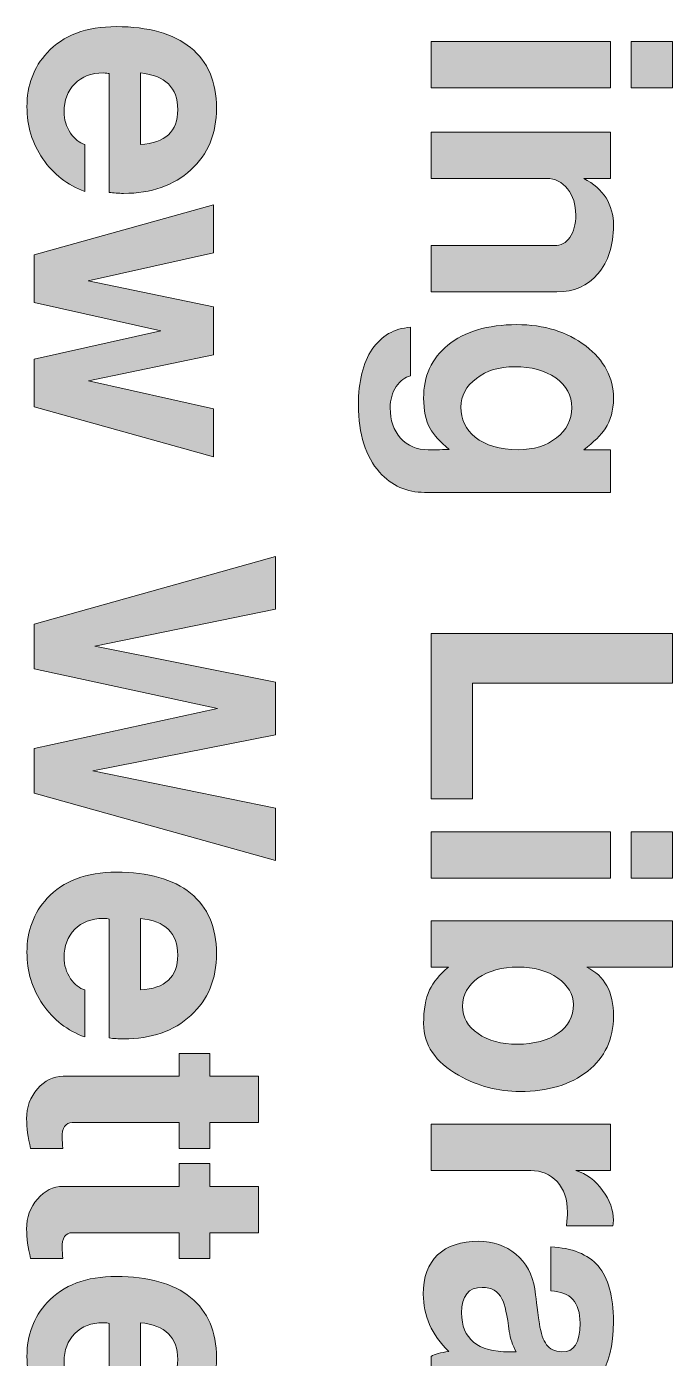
# Model space of a CAD drawing. Header units: inches. Extents: x 0.5 to 38, y -22.4 to -0.5.
# Drawn here: x 1.314 to 1.558, y -21.435 to -20.932 of the extents above; entities that cross this region are included whole.
import ezdxf

# ---------------------------------------------------------------- set-up
doc = ezdxf.new("R2010")
doc.units = ezdxf.units.IN
doc.header["$MEASUREMENT"] = 0
doc.layers.add('Layer 3', color=7, linetype='Continuous')

# ---------------------------------------------------------------- blocks, each defined once
blk = doc.blocks.new('block 6')
at = {"layer": 'Layer 3', "true_color": 0xed1f24}
h = blk.add_hatch(color=240, dxfattribs=at)
h.dxf.hatch_style = 2
edge = h.paths.add_edge_path()
edge.add_spline(control_points=[(1.3502, -20.99466), (1.3482, -20.99466), (1.3464, -20.99453), (1.34482, -20.99428), (1.34482, -20.99428), (1.34482, -20.94941), (1.34482, -20.94941), (1.34432, -20.94925), (1.34353, -20.94916), (1.34245, -20.94916), (1.33803, -20.94916), (1.33447, -20.95052), (1.33176, -20.95323), (1.32905, -20.95597), (1.3277, -20.95951), (1.3277, -20.96389), (1.3277, -20.96678), (1.32853, -20.96947), (1.3302, -20.97195), (1.33178, -20.97418), (1.33357, -20.97559), (1.33557, -20.97616), (1.33557, -20.97616), (1.33557, -20.9939), (1.33557, -20.9939), (1.32899, -20.99156), (1.3237, -20.98747), (1.3197, -20.98159), (1.31569, -20.97572), (1.31369, -20.96916), (1.31369, -20.96191), (1.31369, -20.95383), (1.31624, -20.94702), (1.32132, -20.94153), (1.32741, -20.93495), (1.33611, -20.93165), (1.34745, -20.93165), (1.35961, -20.93165), (1.36896, -20.9343), (1.37551, -20.93959), (1.38205, -20.94488), (1.38532, -20.95249), (1.38532, -20.9624), (1.38532, -20.97207), (1.38209, -20.97987), (1.37564, -20.98579), (1.36917, -20.9917), (1.3607, -20.99466), (1.3502, -20.99466)], knot_values=[0, 0, 0, 0, 1, 1, 1, 2, 2, 2, 3, 3, 3, 4, 4, 4, 5, 5, 5, 6, 6, 6, 7, 7, 7, 8, 8, 8, 9, 9, 9, 10, 10, 10, 11, 11, 11, 12, 12, 12, 13, 13, 13, 14, 14, 14, 15, 15, 15, 16, 16, 16, 16], degree=3, periodic=1)
edge = h.paths.add_edge_path()
edge.add_spline(control_points=[(1.35657, -20.97616), (1.36599, -20.97564), (1.37069, -20.97127), (1.37069, -20.96303), (1.37069, -20.9547), (1.36599, -20.95009), (1.35657, -20.94916), (1.35657, -20.94916), (1.35657, -20.97616), (1.35657, -20.97616)], knot_values=[0, 0, 0, 0, 1, 1, 1, 2, 2, 2, 3, 3, 3, 3], degree=3, periodic=1)
h = blk.add_hatch(color=240, dxfattribs=at)
h.dxf.hatch_style = 2
h.paths.add_polyline_path([(1.46644, -20.95478), (1.46644, -20.93727), (1.53419, -20.93727), (1.53419, -20.95478)])
h.paths.add_polyline_path([(1.54194, -20.95478), (1.54194, -20.93727), (1.55757, -20.93727), (1.55757, -20.95478)])
h = blk.add_hatch(color=240, dxfattribs=at)
h.dxf.hatch_style = 2
edge = h.paths.add_edge_path()
edge.add_spline(control_points=[(1.46644, -21.0319), (1.46644, -21.0319), (1.46644, -21.0144), (1.46644, -21.0144), (1.46644, -21.0144), (1.51295, -21.0144), (1.51295, -21.0144), (1.51544, -21.0144), (1.51742, -21.01336), (1.51888, -21.01128), (1.52034, -21.0092), (1.52107, -21.00636), (1.52107, -21.00278), (1.52107, -20.99886), (1.52003, -20.99559), (1.51794, -20.99297), (1.51586, -20.99034), (1.51324, -20.98903), (1.51007, -20.98903), (1.51007, -20.98903), (1.46644, -20.98903), (1.46644, -20.98903), (1.46644, -20.98903), (1.46644, -20.97153), (1.46644, -20.97153), (1.46644, -20.97153), (1.53419, -20.97153), (1.53419, -20.97153), (1.53419, -20.97153), (1.53419, -20.98903), (1.53419, -20.98903), (1.53419, -20.98903), (1.52407, -20.98903), (1.52407, -20.98903), (1.53157, -20.99295), (1.53532, -20.99886), (1.53532, -21.00678), (1.53532, -21.01436), (1.53336, -21.02045), (1.52945, -21.02504), (1.52553, -21.02961), (1.52036, -21.0319), (1.51394, -21.0319), (1.51394, -21.0319), (1.46644, -21.0319), (1.46644, -21.0319)], knot_values=[0, 0, 0, 0, 1, 1, 1, 2, 2, 2, 3, 3, 3, 4, 4, 4, 5, 5, 5, 6, 6, 6, 7, 7, 7, 8, 8, 8, 9, 9, 9, 10, 10, 10, 11, 11, 11, 12, 12, 12, 13, 13, 13, 14, 14, 14, 15, 15, 15, 15], degree=3, periodic=1)
h = blk.add_hatch(color=240, dxfattribs=at)
h.dxf.hatch_style = 2
h.paths.add_polyline_path([(1.3842, -21.09416), (1.31645, -21.07529), (1.31645, -21.05729), (1.3643, -21.04666), (1.31645, -21.03592), (1.31645, -21.0179), (1.3842, -20.99902), (1.3842, -21.01714), (1.33682, -21.02766), (1.3842, -21.03753), (1.3842, -21.05566), (1.33695, -21.06554), (1.3842, -21.07604)])
h = blk.add_hatch(color=240, dxfattribs=at)
h.dxf.hatch_style = 2
edge = h.paths.add_edge_path()
edge.add_spline(control_points=[(1.46394, -21.10765), (1.45719, -21.10765), (1.45153, -21.10512), (1.44695, -21.10003), (1.44161, -21.0941), (1.43894, -21.08565), (1.43894, -21.07465), (1.43894, -21.06573), (1.44067, -21.05872), (1.44413, -21.05359), (1.44759, -21.04848), (1.45241, -21.04569), (1.45857, -21.04527), (1.45857, -21.04527), (1.45857, -21.06363), (1.45857, -21.06363), (1.45657, -21.06405), (1.4548, -21.06539), (1.45325, -21.06765), (1.45171, -21.06991), (1.45094, -21.07259), (1.45094, -21.07568), (1.45094, -21.08038), (1.45226, -21.0842), (1.45488, -21.08713), (1.45751, -21.09006), (1.46098, -21.09153), (1.46532, -21.09153), (1.46982, -21.09153), (1.47245, -21.09148), (1.47319, -21.0914), (1.46977, -21.08864), (1.4674, -21.08599), (1.46607, -21.0835), (1.4644, -21.08047), (1.46357, -21.07666), (1.46357, -21.07205), (1.46357, -21.06367), (1.46661, -21.05702), (1.4727, -21.05207), (1.47902, -21.04688), (1.48773, -21.04427), (1.49882, -21.04427), (1.50915, -21.04427), (1.51782, -21.04696), (1.52482, -21.05233), (1.53182, -21.05769), (1.53532, -21.0643), (1.53532, -21.07218), (1.53532, -21.07662), (1.53427, -21.08043), (1.53219, -21.0836), (1.53061, -21.08596), (1.5279, -21.0886), (1.52407, -21.09153), (1.52407, -21.09153), (1.53419, -21.09153), (1.53419, -21.09153), (1.53419, -21.09153), (1.53419, -21.10765), (1.53419, -21.10765), (1.53419, -21.10765), (1.46394, -21.10765), (1.46394, -21.10765)], knot_values=[0, 0, 0, 0, 1, 1, 1, 2, 2, 2, 3, 3, 3, 4, 4, 4, 5, 5, 5, 6, 6, 6, 7, 7, 7, 8, 8, 8, 9, 9, 9, 10, 10, 10, 11, 11, 11, 12, 12, 12, 13, 13, 13, 14, 14, 14, 15, 15, 15, 16, 16, 16, 17, 17, 17, 18, 18, 18, 19, 19, 19, 20, 20, 20, 21, 21, 21, 21], degree=3, periodic=1)
edge = h.paths.add_edge_path()
edge.add_spline(control_points=[(1.49932, -21.09153), (1.50515, -21.09153), (1.50998, -21.09003), (1.51382, -21.08702), (1.51765, -21.08404), (1.51957, -21.08024), (1.51957, -21.07566), (1.51957, -21.07099), (1.51755, -21.06723), (1.51351, -21.0644), (1.50946, -21.06158), (1.50428, -21.06015), (1.49795, -21.06015), (1.49219, -21.06015), (1.48738, -21.06163), (1.48351, -21.06459), (1.47963, -21.06755), (1.4777, -21.07115), (1.4777, -21.07541), (1.4777, -21.08008), (1.47949, -21.08386), (1.48307, -21.08678), (1.48699, -21.08995), (1.4924, -21.09153), (1.49932, -21.09153)], knot_values=[0, 0, 0, 0, 1, 1, 1, 2, 2, 2, 3, 3, 3, 4, 4, 4, 5, 5, 5, 6, 6, 6, 7, 7, 7, 8, 8, 8, 8], degree=3, periodic=1)
h = blk.add_hatch(color=240, dxfattribs=at)
h.dxf.hatch_style = 2
h.paths.add_polyline_path([(1.40757, -21.24679), (1.31645, -21.22129), (1.31645, -21.20441), (1.38575, -21.18933), (1.31645, -21.17434), (1.31645, -21.15744), (1.40757, -21.13192), (1.40757, -21.15177), (1.33932, -21.16579), (1.40757, -21.17942), (1.40757, -21.19929), (1.33857, -21.21292), (1.40757, -21.22692)])
h = blk.add_hatch(color=240, dxfattribs=at)
h.dxf.hatch_style = 2
h.paths.add_polyline_path([(1.46644, -21.2234), (1.46644, -21.16102), (1.55757, -21.16102), (1.55757, -21.17977), (1.48207, -21.17977), (1.48207, -21.2234)])
h = blk.add_hatch(color=240, dxfattribs=at)
h.dxf.hatch_style = 2
h.paths.add_polyline_path([(1.46644, -21.2534), (1.46644, -21.23589), (1.53419, -21.23589), (1.53419, -21.2534)])
h.paths.add_polyline_path([(1.54194, -21.2534), (1.54194, -21.23589), (1.55757, -21.23589), (1.55757, -21.2534)])
h = blk.add_hatch(color=240, dxfattribs=at)
h.dxf.hatch_style = 2
edge = h.paths.add_edge_path()
edge.add_spline(control_points=[(1.3502, -21.31415), (1.3482, -21.31415), (1.3464, -21.31405), (1.34482, -21.31379), (1.34482, -21.31379), (1.34482, -21.26891), (1.34482, -21.26891), (1.34432, -21.26874), (1.34353, -21.26866), (1.34245, -21.26866), (1.33803, -21.26866), (1.33447, -21.27002), (1.33176, -21.27275), (1.32905, -21.27547), (1.3277, -21.27903), (1.3277, -21.28339), (1.3277, -21.2863), (1.32853, -21.28898), (1.3302, -21.29145), (1.33178, -21.29367), (1.33357, -21.29508), (1.33557, -21.29565), (1.33557, -21.29565), (1.33557, -21.31341), (1.33557, -21.31341), (1.32899, -21.31108), (1.3237, -21.30697), (1.3197, -21.30111), (1.31569, -21.29522), (1.31369, -21.28866), (1.31369, -21.28141), (1.31369, -21.27333), (1.31624, -21.26653), (1.32132, -21.26104), (1.32741, -21.25445), (1.33611, -21.25117), (1.34745, -21.25117), (1.35961, -21.25117), (1.36896, -21.2538), (1.37551, -21.25909), (1.38205, -21.26439), (1.38532, -21.272), (1.38532, -21.2819), (1.38532, -21.29159), (1.38209, -21.29937), (1.37564, -21.30528), (1.36917, -21.3112), (1.3607, -21.31415), (1.3502, -21.31415)], knot_values=[0, 0, 0, 0, 1, 1, 1, 2, 2, 2, 3, 3, 3, 4, 4, 4, 5, 5, 5, 6, 6, 6, 7, 7, 7, 8, 8, 8, 9, 9, 9, 10, 10, 10, 11, 11, 11, 12, 12, 12, 13, 13, 13, 14, 14, 14, 15, 15, 15, 16, 16, 16, 16], degree=3, periodic=1)
edge = h.paths.add_edge_path()
edge.add_spline(control_points=[(1.35657, -21.29565), (1.36599, -21.29515), (1.37069, -21.29077), (1.37069, -21.28254), (1.37069, -21.27421), (1.36599, -21.26959), (1.35657, -21.26866), (1.35657, -21.26866), (1.35657, -21.29565), (1.35657, -21.29565)], knot_values=[0, 0, 0, 0, 1, 1, 1, 2, 2, 2, 3, 3, 3, 3], degree=3, periodic=1)
h = blk.add_hatch(color=240, dxfattribs=at)
h.dxf.hatch_style = 2
edge = h.paths.add_edge_path()
edge.add_spline(control_points=[(1.49995, -21.33404), (1.49177, -21.33404), (1.48407, -21.33198), (1.47682, -21.32791), (1.46798, -21.3229), (1.46357, -21.31641), (1.46357, -21.3084), (1.46357, -21.30324), (1.46432, -21.29899), (1.46582, -21.29565), (1.46724, -21.29274), (1.46961, -21.28986), (1.47294, -21.28703), (1.47294, -21.28703), (1.46644, -21.28703), (1.46644, -21.28703), (1.46644, -21.28703), (1.46644, -21.26953), (1.46644, -21.26953), (1.46644, -21.26953), (1.55757, -21.26953), (1.55757, -21.26953), (1.55757, -21.26953), (1.55757, -21.28703), (1.55757, -21.28703), (1.55757, -21.28703), (1.52519, -21.28703), (1.52519, -21.28703), (1.53194, -21.29028), (1.53532, -21.29644), (1.53532, -21.30553), (1.53532, -21.31428), (1.53207, -21.32121), (1.52557, -21.32633), (1.51907, -21.33146), (1.51053, -21.33404), (1.49995, -21.33404)], knot_values=[0, 0, 0, 0, 1, 1, 1, 2, 2, 2, 3, 3, 3, 4, 4, 4, 5, 5, 5, 6, 6, 6, 7, 7, 7, 8, 8, 8, 9, 9, 9, 10, 10, 10, 11, 11, 11, 12, 12, 12, 12], degree=3, periodic=1)
edge = h.paths.add_edge_path()
edge.add_spline(control_points=[(1.49894, -21.31616), (1.50536, -21.31616), (1.5105, -21.31478), (1.51438, -21.31204), (1.51826, -21.3093), (1.5202, -21.30569), (1.5202, -21.30122), (1.5202, -21.29731), (1.51822, -21.29397), (1.51426, -21.29121), (1.51029, -21.28841), (1.50532, -21.28703), (1.49932, -21.28703), (1.49315, -21.28703), (1.48811, -21.2884), (1.48419, -21.29114), (1.48028, -21.29388), (1.47832, -21.29744), (1.47832, -21.30184), (1.47832, -21.30607), (1.48026, -21.30952), (1.48413, -21.31217), (1.48801, -21.31483), (1.49295, -21.31616), (1.49894, -21.31616)], knot_values=[0, 0, 0, 0, 1, 1, 1, 2, 2, 2, 3, 3, 3, 4, 4, 4, 5, 5, 5, 6, 6, 6, 7, 7, 7, 8, 8, 8, 8], degree=3, periodic=1)
h = blk.add_hatch(color=240, dxfattribs=at)
h.dxf.hatch_style = 2
edge = h.paths.add_edge_path()
edge.add_spline(control_points=[(1.31507, -21.35554), (1.31407, -21.35145), (1.31357, -21.34774), (1.31357, -21.3444), (1.31357, -21.33999), (1.31493, -21.33621), (1.31763, -21.33303), (1.32034, -21.32986), (1.32357, -21.32829), (1.32732, -21.32829), (1.32732, -21.32829), (1.3712, -21.32829), (1.3712, -21.32829), (1.3712, -21.32829), (1.3712, -21.31966), (1.3712, -21.31966), (1.3712, -21.31966), (1.38282, -21.31966), (1.38282, -21.31966), (1.38282, -21.31966), (1.38282, -21.32829), (1.38282, -21.32829), (1.38282, -21.32829), (1.4012, -21.32829), (1.4012, -21.32829), (1.4012, -21.32829), (1.4012, -21.34578), (1.4012, -21.34578), (1.4012, -21.34578), (1.38282, -21.34578), (1.38282, -21.34578), (1.38282, -21.34578), (1.38282, -21.35554), (1.38282, -21.35554), (1.38282, -21.35554), (1.3712, -21.35554), (1.3712, -21.35554), (1.3712, -21.35554), (1.3712, -21.34578), (1.3712, -21.34578), (1.3712, -21.34578), (1.33082, -21.34578), (1.33082, -21.34578), (1.32824, -21.34578), (1.32694, -21.34774), (1.32694, -21.35166), (1.32703, -21.35257), (1.32711, -21.35387), (1.3272, -21.35554), (1.3272, -21.35554), (1.31507, -21.35554), (1.31507, -21.35554)], knot_values=[0, 0, 0, 0, 1, 1, 1, 2, 2, 2, 3, 3, 3, 4, 4, 4, 5, 5, 5, 6, 6, 6, 7, 7, 7, 8, 8, 8, 9, 9, 9, 10, 10, 10, 11, 11, 11, 12, 12, 12, 13, 13, 13, 14, 14, 14, 15, 15, 15, 16, 16, 16, 17, 17, 17, 17], degree=3, periodic=1)
h = blk.add_hatch(color=240, dxfattribs=at)
h.dxf.hatch_style = 2
edge = h.paths.add_edge_path()
edge.add_spline(control_points=[(1.51757, -21.38479), (1.51782, -21.38246), (1.51794, -21.38075), (1.51794, -21.37967), (1.51794, -21.37474), (1.51663, -21.37089), (1.514, -21.3681), (1.51138, -21.3653), (1.50807, -21.36391), (1.50407, -21.36391), (1.50407, -21.36391), (1.46644, -21.36391), (1.46644, -21.36391), (1.46644, -21.36391), (1.46644, -21.34641), (1.46644, -21.34641), (1.46644, -21.34641), (1.53419, -21.34641), (1.53419, -21.34641), (1.53419, -21.34641), (1.53419, -21.36391), (1.53419, -21.36391), (1.53419, -21.36391), (1.52107, -21.36391), (1.52107, -21.36391), (1.52507, -21.36515), (1.52844, -21.36766), (1.5312, -21.37142), (1.53394, -21.37516), (1.53532, -21.37891), (1.53532, -21.38266), (1.53532, -21.38308), (1.53524, -21.38379), (1.53507, -21.38479), (1.53507, -21.38479), (1.51757, -21.38479), (1.51757, -21.38479)], knot_values=[0, 0, 0, 0, 1, 1, 1, 2, 2, 2, 3, 3, 3, 4, 4, 4, 5, 5, 5, 6, 6, 6, 7, 7, 7, 8, 8, 8, 9, 9, 9, 10, 10, 10, 11, 11, 11, 12, 12, 12, 12], degree=3, periodic=1)
h = blk.add_hatch(color=240, dxfattribs=at)
h.dxf.hatch_style = 2
edge = h.paths.add_edge_path()
edge.add_spline(control_points=[(1.31507, -21.39716), (1.31407, -21.39307), (1.31357, -21.38936), (1.31357, -21.38604), (1.31357, -21.38162), (1.31493, -21.37782), (1.31763, -21.37466), (1.32034, -21.3715), (1.32357, -21.3699), (1.32732, -21.3699), (1.32732, -21.3699), (1.3712, -21.3699), (1.3712, -21.3699), (1.3712, -21.3699), (1.3712, -21.36127), (1.3712, -21.36127), (1.3712, -21.36127), (1.38282, -21.36127), (1.38282, -21.36127), (1.38282, -21.36127), (1.38282, -21.3699), (1.38282, -21.3699), (1.38282, -21.3699), (1.4012, -21.3699), (1.4012, -21.3699), (1.4012, -21.3699), (1.4012, -21.38741), (1.4012, -21.38741), (1.4012, -21.38741), (1.38282, -21.38741), (1.38282, -21.38741), (1.38282, -21.38741), (1.38282, -21.39716), (1.38282, -21.39716), (1.38282, -21.39716), (1.3712, -21.39716), (1.3712, -21.39716), (1.3712, -21.39716), (1.3712, -21.38741), (1.3712, -21.38741), (1.3712, -21.38741), (1.33082, -21.38741), (1.33082, -21.38741), (1.32824, -21.38741), (1.32694, -21.38936), (1.32694, -21.39328), (1.32703, -21.39421), (1.32711, -21.39549), (1.3272, -21.39716), (1.3272, -21.39716), (1.31507, -21.39716), (1.31507, -21.39716)], knot_values=[0, 0, 0, 0, 1, 1, 1, 2, 2, 2, 3, 3, 3, 4, 4, 4, 5, 5, 5, 6, 6, 6, 7, 7, 7, 8, 8, 8, 9, 9, 9, 10, 10, 10, 11, 11, 11, 12, 12, 12, 13, 13, 13, 14, 14, 14, 15, 15, 15, 16, 16, 16, 17, 17, 17, 17], degree=3, periodic=1)
h = blk.add_hatch(color=240, dxfattribs=at)
h.dxf.hatch_style = 2
edge = h.paths.add_edge_path()
edge.add_spline(control_points=[(1.46644, -21.45279), (1.46644, -21.45279), (1.46644, -21.43416), (1.46644, -21.43416), (1.46777, -21.43332), (1.46998, -21.4327), (1.47307, -21.43229), (1.46665, -21.42586), (1.46345, -21.41866), (1.46345, -21.41066), (1.46345, -21.40416), (1.46526, -21.3992), (1.46888, -21.39578), (1.47251, -21.39236), (1.47765, -21.39065), (1.48432, -21.39065), (1.48982, -21.39065), (1.49453, -21.39228), (1.49845, -21.39553), (1.50236, -21.39879), (1.50473, -21.40316), (1.50557, -21.40866), (1.5059, -21.41124), (1.50648, -21.41561), (1.50732, -21.42179), (1.5079, -21.42546), (1.5088, -21.4281), (1.51001, -21.42971), (1.51122, -21.43134), (1.51315, -21.43224), (1.51582, -21.43241), (1.5204, -21.43266), (1.52269, -21.42904), (1.52269, -21.42154), (1.52269, -21.41371), (1.51903, -21.40967), (1.51169, -21.40941), (1.51169, -21.40941), (1.51169, -21.39278), (1.51169, -21.39278), (1.51969, -21.39312), (1.52563, -21.39551), (1.52951, -21.39997), (1.53338, -21.40443), (1.53532, -21.4114), (1.53532, -21.42091), (1.53532, -21.43958), (1.52811, -21.44892), (1.51369, -21.44892), (1.51369, -21.44892), (1.47632, -21.44892), (1.47632, -21.44892), (1.4734, -21.44892), (1.47086, -21.4502), (1.4687, -21.45279), (1.4687, -21.45279), (1.46644, -21.45279), (1.46644, -21.45279)], knot_values=[0, 0, 0, 0, 1, 1, 1, 2, 2, 2, 3, 3, 3, 4, 4, 4, 5, 5, 5, 6, 6, 6, 7, 7, 7, 8, 8, 8, 9, 9, 9, 10, 10, 10, 11, 11, 11, 12, 12, 12, 13, 13, 13, 14, 14, 14, 15, 15, 15, 16, 16, 16, 17, 17, 17, 18, 18, 18, 19, 19, 19, 19], degree=3, periodic=1)
edge = h.paths.add_edge_path()
edge.add_spline(control_points=[(1.49594, -21.43241), (1.49594, -21.43241), (1.49857, -21.43241), (1.49857, -21.43241), (1.49715, -21.4299), (1.49628, -21.42734), (1.49594, -21.42475), (1.49519, -21.41863), (1.49428, -21.41452), (1.49319, -21.41243), (1.49177, -21.40951), (1.48928, -21.40804), (1.4857, -21.40804), (1.48052, -21.40804), (1.47795, -21.41127), (1.47795, -21.41771), (1.47795, -21.42752), (1.48394, -21.43241), (1.49594, -21.43241)], knot_values=[0, 0, 0, 0, 1, 1, 1, 2, 2, 2, 3, 3, 3, 4, 4, 4, 5, 5, 5, 6, 6, 6, 6], degree=3, periodic=1)
h = blk.add_hatch(color=240, dxfattribs=at)
h.dxf.hatch_style = 2
edge = h.paths.add_edge_path()
edge.add_spline(control_points=[(1.3502, -21.46691), (1.3482, -21.46691), (1.3464, -21.4668), (1.34482, -21.46654), (1.34482, -21.46654), (1.34482, -21.42166), (1.34482, -21.42166), (1.34432, -21.4215), (1.34353, -21.42141), (1.34245, -21.42141), (1.33803, -21.42141), (1.33447, -21.42277), (1.33176, -21.4255), (1.32905, -21.42822), (1.3277, -21.43178), (1.3277, -21.43614), (1.3277, -21.43905), (1.32853, -21.44173), (1.3302, -21.4442), (1.33178, -21.44642), (1.33357, -21.44784), (1.33557, -21.4484), (1.33557, -21.4484), (1.33557, -21.46616), (1.33557, -21.46616), (1.32899, -21.46383), (1.3237, -21.45972), (1.3197, -21.45386), (1.31569, -21.44797), (1.31369, -21.44141), (1.31369, -21.43416), (1.31369, -21.42608), (1.31624, -21.41928), (1.32132, -21.41379), (1.32741, -21.4072), (1.33611, -21.40392), (1.34745, -21.40392), (1.35961, -21.40392), (1.36896, -21.40655), (1.37551, -21.41184), (1.38205, -21.41714), (1.38532, -21.42475), (1.38532, -21.43465), (1.38532, -21.44434), (1.38209, -21.45212), (1.37564, -21.45803), (1.36917, -21.46395), (1.3607, -21.46691), (1.3502, -21.46691)], knot_values=[0, 0, 0, 0, 1, 1, 1, 2, 2, 2, 3, 3, 3, 4, 4, 4, 5, 5, 5, 6, 6, 6, 7, 7, 7, 8, 8, 8, 9, 9, 9, 10, 10, 10, 11, 11, 11, 12, 12, 12, 13, 13, 13, 14, 14, 14, 15, 15, 15, 16, 16, 16, 16], degree=3, periodic=1)
edge = h.paths.add_edge_path()
edge.add_spline(control_points=[(1.35657, -21.4484), (1.36599, -21.4479), (1.37069, -21.44352), (1.37069, -21.43529), (1.37069, -21.42696), (1.36599, -21.42234), (1.35657, -21.42141), (1.35657, -21.42141), (1.35657, -21.4484), (1.35657, -21.4484)], knot_values=[0, 0, 0, 0, 1, 1, 1, 2, 2, 2, 3, 3, 3, 3], degree=3, periodic=1)
at = {"layer": 'Layer 3', "lineweight": 0}
for points in [[(1.46644, -20.95478), (1.46644, -20.93727), (1.53419, -20.93727), (1.53419, -20.95478), (1.46644, -20.95478)], [(1.54194, -20.95478), (1.54194, -20.93727), (1.55757, -20.93727), (1.55757, -20.95478), (1.54194, -20.95478)], [(1.3842, -21.09416), (1.31645, -21.07529), (1.31645, -21.05729), (1.3643, -21.04666), (1.31645, -21.03592), (1.31645, -21.0179), (1.3842, -20.99902), (1.3842, -21.01714), (1.33682, -21.02766), (1.3842, -21.03753), (1.3842, -21.05566), (1.33695, -21.06554), (1.3842, -21.07604), (1.3842, -21.09416)], [(1.40757, -21.24679), (1.31645, -21.22129), (1.31645, -21.20441), (1.38575, -21.18933), (1.31645, -21.17434), (1.31645, -21.15744), (1.40757, -21.13192), (1.40757, -21.15177), (1.33932, -21.16579), (1.40757, -21.17942), (1.40757, -21.19929), (1.33857, -21.21292), (1.40757, -21.22692), (1.40757, -21.24679)], [(1.46644, -21.2234), (1.46644, -21.16102), (1.55757, -21.16102), (1.55757, -21.17977), (1.48207, -21.17977), (1.48207, -21.2234), (1.46644, -21.2234)], [(1.46644, -21.2534), (1.46644, -21.23589), (1.53419, -21.23589), (1.53419, -21.2534), (1.46644, -21.2534)], [(1.54194, -21.2534), (1.54194, -21.23589), (1.55757, -21.23589), (1.55757, -21.2534), (1.54194, -21.2534)]]:
    blk.add_lwpolyline(points, dxfattribs=at)
for points, knots in [([(1.3502, -20.99466), (1.3482, -20.99466), (1.3464, -20.99453), (1.34482, -20.99428), (1.34482, -20.99428), (1.34482, -20.94941), (1.34482, -20.94941), (1.34432, -20.94925), (1.34353, -20.94916), (1.34245, -20.94916), (1.33803, -20.94916), (1.33447, -20.95052), (1.33176, -20.95323), (1.32905, -20.95597), (1.3277, -20.95951), (1.3277, -20.96389), (1.3277, -20.96678), (1.32853, -20.96947), (1.3302, -20.97195), (1.33178, -20.97418), (1.33357, -20.97559), (1.33557, -20.97616), (1.33557, -20.97616), (1.33557, -20.9939), (1.33557, -20.9939), (1.32899, -20.99156), (1.3237, -20.98747), (1.3197, -20.98159), (1.31569, -20.97572), (1.31369, -20.96916), (1.31369, -20.96191), (1.31369, -20.95383), (1.31624, -20.94702), (1.32132, -20.94153), (1.32741, -20.93495), (1.33611, -20.93165), (1.34745, -20.93165), (1.35961, -20.93165), (1.36896, -20.9343), (1.37551, -20.93959), (1.38205, -20.94488), (1.38532, -20.95249), (1.38532, -20.9624), (1.38532, -20.97207), (1.38209, -20.97987), (1.37564, -20.98579), (1.36917, -20.9917), (1.3607, -20.99466), (1.3502, -20.99466)], [0, 0, 0, 0, 1, 1, 1, 2, 2, 2, 3, 3, 3, 4, 4, 4, 5, 5, 5, 6, 6, 6, 7, 7, 7, 8, 8, 8, 9, 9, 9, 10, 10, 10, 11, 11, 11, 12, 12, 12, 13, 13, 13, 14, 14, 14, 15, 15, 15, 16, 16, 16, 16]), ([(1.35657, -20.97616), (1.36599, -20.97564), (1.37069, -20.97127), (1.37069, -20.96303), (1.37069, -20.9547), (1.36599, -20.95009), (1.35657, -20.94916), (1.35657, -20.94916), (1.35657, -20.97616), (1.35657, -20.97616)], [0, 0, 0, 0, 1, 1, 1, 2, 2, 2, 3, 3, 3, 3]), ([(1.46644, -21.0319), (1.46644, -21.0319), (1.46644, -21.0144), (1.46644, -21.0144), (1.46644, -21.0144), (1.51295, -21.0144), (1.51295, -21.0144), (1.51544, -21.0144), (1.51742, -21.01336), (1.51888, -21.01128), (1.52034, -21.0092), (1.52107, -21.00636), (1.52107, -21.00278), (1.52107, -20.99886), (1.52003, -20.99559), (1.51794, -20.99297), (1.51586, -20.99034), (1.51324, -20.98903), (1.51007, -20.98903), (1.51007, -20.98903), (1.46644, -20.98903), (1.46644, -20.98903), (1.46644, -20.98903), (1.46644, -20.97153), (1.46644, -20.97153), (1.46644, -20.97153), (1.53419, -20.97153), (1.53419, -20.97153), (1.53419, -20.97153), (1.53419, -20.98903), (1.53419, -20.98903), (1.53419, -20.98903), (1.52407, -20.98903), (1.52407, -20.98903), (1.53157, -20.99295), (1.53532, -20.99886), (1.53532, -21.00678), (1.53532, -21.01436), (1.53336, -21.02045), (1.52945, -21.02504), (1.52553, -21.02961), (1.52036, -21.0319), (1.51394, -21.0319), (1.51394, -21.0319), (1.46644, -21.0319), (1.46644, -21.0319)], [0, 0, 0, 0, 1, 1, 1, 2, 2, 2, 3, 3, 3, 4, 4, 4, 5, 5, 5, 6, 6, 6, 7, 7, 7, 8, 8, 8, 9, 9, 9, 10, 10, 10, 11, 11, 11, 12, 12, 12, 13, 13, 13, 14, 14, 14, 15, 15, 15, 15]), ([(1.46394, -21.10765), (1.45719, -21.10765), (1.45153, -21.10512), (1.44695, -21.10003), (1.44161, -21.0941), (1.43894, -21.08565), (1.43894, -21.07465), (1.43894, -21.06573), (1.44067, -21.05872), (1.44413, -21.05359), (1.44759, -21.04848), (1.45241, -21.04569), (1.45857, -21.04527), (1.45857, -21.04527), (1.45857, -21.06363), (1.45857, -21.06363), (1.45657, -21.06405), (1.4548, -21.06539), (1.45325, -21.06765), (1.45171, -21.06991), (1.45094, -21.07259), (1.45094, -21.07568), (1.45094, -21.08038), (1.45226, -21.0842), (1.45488, -21.08713), (1.45751, -21.09006), (1.46098, -21.09153), (1.46532, -21.09153), (1.46982, -21.09153), (1.47245, -21.09148), (1.47319, -21.0914), (1.46977, -21.08864), (1.4674, -21.08599), (1.46607, -21.0835), (1.4644, -21.08047), (1.46357, -21.07666), (1.46357, -21.07205), (1.46357, -21.06367), (1.46661, -21.05702), (1.4727, -21.05207), (1.47902, -21.04688), (1.48773, -21.04427), (1.49882, -21.04427), (1.50915, -21.04427), (1.51782, -21.04696), (1.52482, -21.05233), (1.53182, -21.05769), (1.53532, -21.0643), (1.53532, -21.07218), (1.53532, -21.07662), (1.53427, -21.08043), (1.53219, -21.0836), (1.53061, -21.08596), (1.5279, -21.0886), (1.52407, -21.09153), (1.52407, -21.09153), (1.53419, -21.09153), (1.53419, -21.09153), (1.53419, -21.09153), (1.53419, -21.10765), (1.53419, -21.10765), (1.53419, -21.10765), (1.46394, -21.10765), (1.46394, -21.10765)], [0, 0, 0, 0, 1, 1, 1, 2, 2, 2, 3, 3, 3, 4, 4, 4, 5, 5, 5, 6, 6, 6, 7, 7, 7, 8, 8, 8, 9, 9, 9, 10, 10, 10, 11, 11, 11, 12, 12, 12, 13, 13, 13, 14, 14, 14, 15, 15, 15, 16, 16, 16, 17, 17, 17, 18, 18, 18, 19, 19, 19, 20, 20, 20, 21, 21, 21, 21]), ([(1.49932, -21.09153), (1.50515, -21.09153), (1.50998, -21.09003), (1.51382, -21.08702), (1.51765, -21.08404), (1.51957, -21.08024), (1.51957, -21.07566), (1.51957, -21.07099), (1.51755, -21.06723), (1.51351, -21.0644), (1.50946, -21.06158), (1.50428, -21.06015), (1.49795, -21.06015), (1.49219, -21.06015), (1.48738, -21.06163), (1.48351, -21.06459), (1.47963, -21.06755), (1.4777, -21.07115), (1.4777, -21.07541), (1.4777, -21.08008), (1.47949, -21.08386), (1.48307, -21.08678), (1.48699, -21.08995), (1.4924, -21.09153), (1.49932, -21.09153)], [0, 0, 0, 0, 1, 1, 1, 2, 2, 2, 3, 3, 3, 4, 4, 4, 5, 5, 5, 6, 6, 6, 7, 7, 7, 8, 8, 8, 8]), ([(1.3502, -21.31415), (1.3482, -21.31415), (1.3464, -21.31405), (1.34482, -21.31379), (1.34482, -21.31379), (1.34482, -21.26891), (1.34482, -21.26891), (1.34432, -21.26874), (1.34353, -21.26866), (1.34245, -21.26866), (1.33803, -21.26866), (1.33447, -21.27002), (1.33176, -21.27275), (1.32905, -21.27547), (1.3277, -21.27903), (1.3277, -21.28339), (1.3277, -21.2863), (1.32853, -21.28898), (1.3302, -21.29145), (1.33178, -21.29367), (1.33357, -21.29508), (1.33557, -21.29565), (1.33557, -21.29565), (1.33557, -21.31341), (1.33557, -21.31341), (1.32899, -21.31108), (1.3237, -21.30697), (1.3197, -21.30111), (1.31569, -21.29522), (1.31369, -21.28866), (1.31369, -21.28141), (1.31369, -21.27333), (1.31624, -21.26653), (1.32132, -21.26104), (1.32741, -21.25445), (1.33611, -21.25117), (1.34745, -21.25117), (1.35961, -21.25117), (1.36896, -21.2538), (1.37551, -21.25909), (1.38205, -21.26439), (1.38532, -21.272), (1.38532, -21.2819), (1.38532, -21.29159), (1.38209, -21.29937), (1.37564, -21.30528), (1.36917, -21.3112), (1.3607, -21.31415), (1.3502, -21.31415)], [0, 0, 0, 0, 1, 1, 1, 2, 2, 2, 3, 3, 3, 4, 4, 4, 5, 5, 5, 6, 6, 6, 7, 7, 7, 8, 8, 8, 9, 9, 9, 10, 10, 10, 11, 11, 11, 12, 12, 12, 13, 13, 13, 14, 14, 14, 15, 15, 15, 16, 16, 16, 16]), ([(1.35657, -21.29565), (1.36599, -21.29515), (1.37069, -21.29077), (1.37069, -21.28254), (1.37069, -21.27421), (1.36599, -21.26959), (1.35657, -21.26866), (1.35657, -21.26866), (1.35657, -21.29565), (1.35657, -21.29565)], [0, 0, 0, 0, 1, 1, 1, 2, 2, 2, 3, 3, 3, 3]), ([(1.49995, -21.33404), (1.49177, -21.33404), (1.48407, -21.33198), (1.47682, -21.32791), (1.46798, -21.3229), (1.46357, -21.31641), (1.46357, -21.3084), (1.46357, -21.30324), (1.46432, -21.29899), (1.46582, -21.29565), (1.46724, -21.29274), (1.46961, -21.28986), (1.47294, -21.28703), (1.47294, -21.28703), (1.46644, -21.28703), (1.46644, -21.28703), (1.46644, -21.28703), (1.46644, -21.26953), (1.46644, -21.26953), (1.46644, -21.26953), (1.55757, -21.26953), (1.55757, -21.26953), (1.55757, -21.26953), (1.55757, -21.28703), (1.55757, -21.28703), (1.55757, -21.28703), (1.52519, -21.28703), (1.52519, -21.28703), (1.53194, -21.29028), (1.53532, -21.29644), (1.53532, -21.30553), (1.53532, -21.31428), (1.53207, -21.32121), (1.52557, -21.32633), (1.51907, -21.33146), (1.51053, -21.33404), (1.49995, -21.33404)], [0, 0, 0, 0, 1, 1, 1, 2, 2, 2, 3, 3, 3, 4, 4, 4, 5, 5, 5, 6, 6, 6, 7, 7, 7, 8, 8, 8, 9, 9, 9, 10, 10, 10, 11, 11, 11, 12, 12, 12, 12]), ([(1.49894, -21.31616), (1.50536, -21.31616), (1.5105, -21.31478), (1.51438, -21.31204), (1.51826, -21.3093), (1.5202, -21.30569), (1.5202, -21.30122), (1.5202, -21.29731), (1.51822, -21.29397), (1.51426, -21.29121), (1.51029, -21.28841), (1.50532, -21.28703), (1.49932, -21.28703), (1.49315, -21.28703), (1.48811, -21.2884), (1.48419, -21.29114), (1.48028, -21.29388), (1.47832, -21.29744), (1.47832, -21.30184), (1.47832, -21.30607), (1.48026, -21.30952), (1.48413, -21.31217), (1.48801, -21.31483), (1.49295, -21.31616), (1.49894, -21.31616)], [0, 0, 0, 0, 1, 1, 1, 2, 2, 2, 3, 3, 3, 4, 4, 4, 5, 5, 5, 6, 6, 6, 7, 7, 7, 8, 8, 8, 8]), ([(1.31507, -21.35554), (1.31407, -21.35145), (1.31357, -21.34774), (1.31357, -21.3444), (1.31357, -21.33999), (1.31493, -21.33621), (1.31763, -21.33303), (1.32034, -21.32986), (1.32357, -21.32829), (1.32732, -21.32829), (1.32732, -21.32829), (1.3712, -21.32829), (1.3712, -21.32829), (1.3712, -21.32829), (1.3712, -21.31966), (1.3712, -21.31966), (1.3712, -21.31966), (1.38282, -21.31966), (1.38282, -21.31966), (1.38282, -21.31966), (1.38282, -21.32829), (1.38282, -21.32829), (1.38282, -21.32829), (1.4012, -21.32829), (1.4012, -21.32829), (1.4012, -21.32829), (1.4012, -21.34578), (1.4012, -21.34578), (1.4012, -21.34578), (1.38282, -21.34578), (1.38282, -21.34578), (1.38282, -21.34578), (1.38282, -21.35554), (1.38282, -21.35554), (1.38282, -21.35554), (1.3712, -21.35554), (1.3712, -21.35554), (1.3712, -21.35554), (1.3712, -21.34578), (1.3712, -21.34578), (1.3712, -21.34578), (1.33082, -21.34578), (1.33082, -21.34578), (1.32824, -21.34578), (1.32694, -21.34774), (1.32694, -21.35166), (1.32703, -21.35257), (1.32711, -21.35387), (1.3272, -21.35554), (1.3272, -21.35554), (1.31507, -21.35554), (1.31507, -21.35554)], [0, 0, 0, 0, 1, 1, 1, 2, 2, 2, 3, 3, 3, 4, 4, 4, 5, 5, 5, 6, 6, 6, 7, 7, 7, 8, 8, 8, 9, 9, 9, 10, 10, 10, 11, 11, 11, 12, 12, 12, 13, 13, 13, 14, 14, 14, 15, 15, 15, 16, 16, 16, 17, 17, 17, 17]), ([(1.51757, -21.38479), (1.51782, -21.38246), (1.51794, -21.38075), (1.51794, -21.37967), (1.51794, -21.37474), (1.51663, -21.37089), (1.514, -21.3681), (1.51138, -21.3653), (1.50807, -21.36391), (1.50407, -21.36391), (1.50407, -21.36391), (1.46644, -21.36391), (1.46644, -21.36391), (1.46644, -21.36391), (1.46644, -21.34641), (1.46644, -21.34641), (1.46644, -21.34641), (1.53419, -21.34641), (1.53419, -21.34641), (1.53419, -21.34641), (1.53419, -21.36391), (1.53419, -21.36391), (1.53419, -21.36391), (1.52107, -21.36391), (1.52107, -21.36391), (1.52507, -21.36515), (1.52844, -21.36766), (1.5312, -21.37142), (1.53394, -21.37516), (1.53532, -21.37891), (1.53532, -21.38266), (1.53532, -21.38308), (1.53524, -21.38379), (1.53507, -21.38479), (1.53507, -21.38479), (1.51757, -21.38479), (1.51757, -21.38479)], [0, 0, 0, 0, 1, 1, 1, 2, 2, 2, 3, 3, 3, 4, 4, 4, 5, 5, 5, 6, 6, 6, 7, 7, 7, 8, 8, 8, 9, 9, 9, 10, 10, 10, 11, 11, 11, 12, 12, 12, 12]), ([(1.31507, -21.39716), (1.31407, -21.39307), (1.31357, -21.38936), (1.31357, -21.38604), (1.31357, -21.38162), (1.31493, -21.37782), (1.31763, -21.37466), (1.32034, -21.3715), (1.32357, -21.3699), (1.32732, -21.3699), (1.32732, -21.3699), (1.3712, -21.3699), (1.3712, -21.3699), (1.3712, -21.3699), (1.3712, -21.36127), (1.3712, -21.36127), (1.3712, -21.36127), (1.38282, -21.36127), (1.38282, -21.36127), (1.38282, -21.36127), (1.38282, -21.3699), (1.38282, -21.3699), (1.38282, -21.3699), (1.4012, -21.3699), (1.4012, -21.3699), (1.4012, -21.3699), (1.4012, -21.38741), (1.4012, -21.38741), (1.4012, -21.38741), (1.38282, -21.38741), (1.38282, -21.38741), (1.38282, -21.38741), (1.38282, -21.39716), (1.38282, -21.39716), (1.38282, -21.39716), (1.3712, -21.39716), (1.3712, -21.39716), (1.3712, -21.39716), (1.3712, -21.38741), (1.3712, -21.38741), (1.3712, -21.38741), (1.33082, -21.38741), (1.33082, -21.38741), (1.32824, -21.38741), (1.32694, -21.38936), (1.32694, -21.39328), (1.32703, -21.39421), (1.32711, -21.39549), (1.3272, -21.39716), (1.3272, -21.39716), (1.31507, -21.39716), (1.31507, -21.39716)], [0, 0, 0, 0, 1, 1, 1, 2, 2, 2, 3, 3, 3, 4, 4, 4, 5, 5, 5, 6, 6, 6, 7, 7, 7, 8, 8, 8, 9, 9, 9, 10, 10, 10, 11, 11, 11, 12, 12, 12, 13, 13, 13, 14, 14, 14, 15, 15, 15, 16, 16, 16, 17, 17, 17, 17]), ([(1.46644, -21.45279), (1.46644, -21.45279), (1.46644, -21.43416), (1.46644, -21.43416), (1.46777, -21.43332), (1.46998, -21.4327), (1.47307, -21.43229), (1.46665, -21.42586), (1.46345, -21.41866), (1.46345, -21.41066), (1.46345, -21.40416), (1.46526, -21.3992), (1.46888, -21.39578), (1.47251, -21.39236), (1.47765, -21.39065), (1.48432, -21.39065), (1.48982, -21.39065), (1.49453, -21.39228), (1.49845, -21.39553), (1.50236, -21.39879), (1.50473, -21.40316), (1.50557, -21.40866), (1.5059, -21.41124), (1.50648, -21.41561), (1.50732, -21.42179), (1.5079, -21.42546), (1.5088, -21.4281), (1.51001, -21.42971), (1.51122, -21.43134), (1.51315, -21.43224), (1.51582, -21.43241), (1.5204, -21.43266), (1.52269, -21.42904), (1.52269, -21.42154), (1.52269, -21.41371), (1.51903, -21.40967), (1.51169, -21.40941), (1.51169, -21.40941), (1.51169, -21.39278), (1.51169, -21.39278), (1.51969, -21.39312), (1.52563, -21.39551), (1.52951, -21.39997), (1.53338, -21.40443), (1.53532, -21.4114), (1.53532, -21.42091), (1.53532, -21.43958), (1.52811, -21.44892), (1.51369, -21.44892), (1.51369, -21.44892), (1.47632, -21.44892), (1.47632, -21.44892), (1.4734, -21.44892), (1.47086, -21.4502), (1.4687, -21.45279), (1.4687, -21.45279), (1.46644, -21.45279), (1.46644, -21.45279)], [0, 0, 0, 0, 1, 1, 1, 2, 2, 2, 3, 3, 3, 4, 4, 4, 5, 5, 5, 6, 6, 6, 7, 7, 7, 8, 8, 8, 9, 9, 9, 10, 10, 10, 11, 11, 11, 12, 12, 12, 13, 13, 13, 14, 14, 14, 15, 15, 15, 16, 16, 16, 17, 17, 17, 18, 18, 18, 19, 19, 19, 19]), ([(1.3502, -21.46691), (1.3482, -21.46691), (1.3464, -21.4668), (1.34482, -21.46654), (1.34482, -21.46654), (1.34482, -21.42166), (1.34482, -21.42166), (1.34432, -21.4215), (1.34353, -21.42141), (1.34245, -21.42141), (1.33803, -21.42141), (1.33447, -21.42277), (1.33176, -21.4255), (1.32905, -21.42822), (1.3277, -21.43178), (1.3277, -21.43614), (1.3277, -21.43905), (1.32853, -21.44173), (1.3302, -21.4442), (1.33178, -21.44642), (1.33357, -21.44784), (1.33557, -21.4484), (1.33557, -21.4484), (1.33557, -21.46616), (1.33557, -21.46616), (1.32899, -21.46383), (1.3237, -21.45972), (1.3197, -21.45386), (1.31569, -21.44797), (1.31369, -21.44141), (1.31369, -21.43416), (1.31369, -21.42608), (1.31624, -21.41928), (1.32132, -21.41379), (1.32741, -21.4072), (1.33611, -21.40392), (1.34745, -21.40392), (1.35961, -21.40392), (1.36896, -21.40655), (1.37551, -21.41184), (1.38205, -21.41714), (1.38532, -21.42475), (1.38532, -21.43465), (1.38532, -21.44434), (1.38209, -21.45212), (1.37564, -21.45803), (1.36917, -21.46395), (1.3607, -21.46691), (1.3502, -21.46691)], [0, 0, 0, 0, 1, 1, 1, 2, 2, 2, 3, 3, 3, 4, 4, 4, 5, 5, 5, 6, 6, 6, 7, 7, 7, 8, 8, 8, 9, 9, 9, 10, 10, 10, 11, 11, 11, 12, 12, 12, 13, 13, 13, 14, 14, 14, 15, 15, 15, 16, 16, 16, 16]), ([(1.49594, -21.43241), (1.49594, -21.43241), (1.49857, -21.43241), (1.49857, -21.43241), (1.49715, -21.4299), (1.49628, -21.42734), (1.49594, -21.42475), (1.49519, -21.41863), (1.49428, -21.41452), (1.49319, -21.41243), (1.49177, -21.40951), (1.48928, -21.40804), (1.4857, -21.40804), (1.48052, -21.40804), (1.47795, -21.41127), (1.47795, -21.41771), (1.47795, -21.42752), (1.48394, -21.43241), (1.49594, -21.43241)], [0, 0, 0, 0, 1, 1, 1, 2, 2, 2, 3, 3, 3, 4, 4, 4, 5, 5, 5, 6, 6, 6, 6]), ([(1.35657, -21.4484), (1.36599, -21.4479), (1.37069, -21.44352), (1.37069, -21.43529), (1.37069, -21.42696), (1.36599, -21.42234), (1.35657, -21.42141), (1.35657, -21.42141), (1.35657, -21.4484), (1.35657, -21.4484)], [0, 0, 0, 0, 1, 1, 1, 2, 2, 2, 3, 3, 3, 3])]:
    blk.add_open_spline(points, degree=3, knots=knots, dxfattribs=at)
blk = doc.blocks.new('block 5')
at = {"layer": 'Layer 3'}
blk.add_blockref('block 6', (0, 0), dxfattribs=at)
blk = doc.blocks.new('block 3')
at = {"layer": 'Layer 3'}
blk.add_blockref('block 5', (0, 0), dxfattribs=at)

msp = doc.modelspace()

# ---------------------------------------------------------------- block references
at = {"layer": 'Layer 3'}
msp.add_blockref('block 3', (0, 0), dxfattribs=at)

doc.saveas('drawing.dxf')
